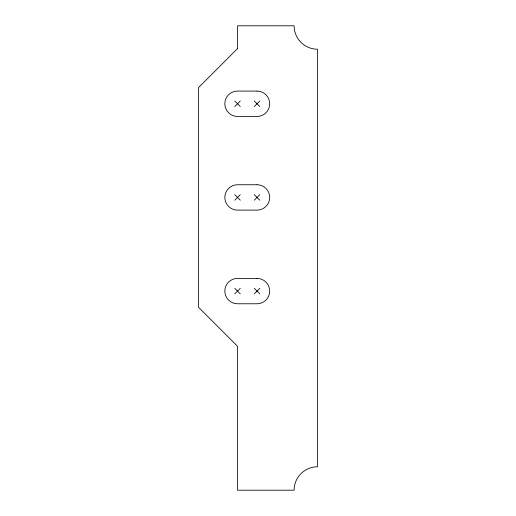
<?xml version="1.0" encoding="UTF-8"?>
<svg xmlns="http://www.w3.org/2000/svg" width="516" height="516" viewBox="0 0 516 516"><rect width="100%" height="100%" fill="white"/><g stroke="black" fill="none" stroke-linecap="round" stroke-linejoin="round"><path stroke-width="0.77" d="M234.754 106.535L240.269 101.013M254.265 106.535L259.787 101.013M234.754 200.195L240.269 194.674M254.265 200.195L259.787 194.674M234.754 293.856L240.269 288.334M254.265 293.856L259.787 288.334M254.265 101.013L259.787 106.535M234.754 101.013L240.269 106.535M254.265 194.674L259.787 200.195M234.754 194.674L240.269 200.195M254.265 288.334L259.787 293.856M234.754 288.334L240.269 293.856M237.515 48.581L198.486 87.61L198.486 307.259L237.515 346.281L237.515 490.2L294.101 490.2A23.413 23.413 0 0 1 317.514 466.787L317.514 49.213A23.413 23.413 0 0 1 294.101 25.8L237.515 25.8L237.515 48.581M257.026 91.087L237.515 91.087A12.681 12.681 0 0 0 224.828 103.774A12.681 12.681 0 0 0 237.515 116.455L257.026 116.455A12.681 12.681 0 0 0 269.707 103.774A12.681 12.681 0 0 0 257.026 91.087M257.026 184.747L237.515 184.747A12.681 12.681 0 0 0 224.828 197.435A12.681 12.681 0 0 0 237.515 210.115L257.026 210.115A12.681 12.681 0 0 0 269.707 197.435A12.681 12.681 0 0 0 257.026 184.747M257.026 278.408L237.515 278.408A12.681 12.681 0 0 0 224.828 291.095A12.681 12.681 0 0 0 237.515 303.776L257.026 303.776A12.681 12.681 0 0 0 269.707 291.095A12.681 12.681 0 0 0 257.026 278.408"/></g></svg>
